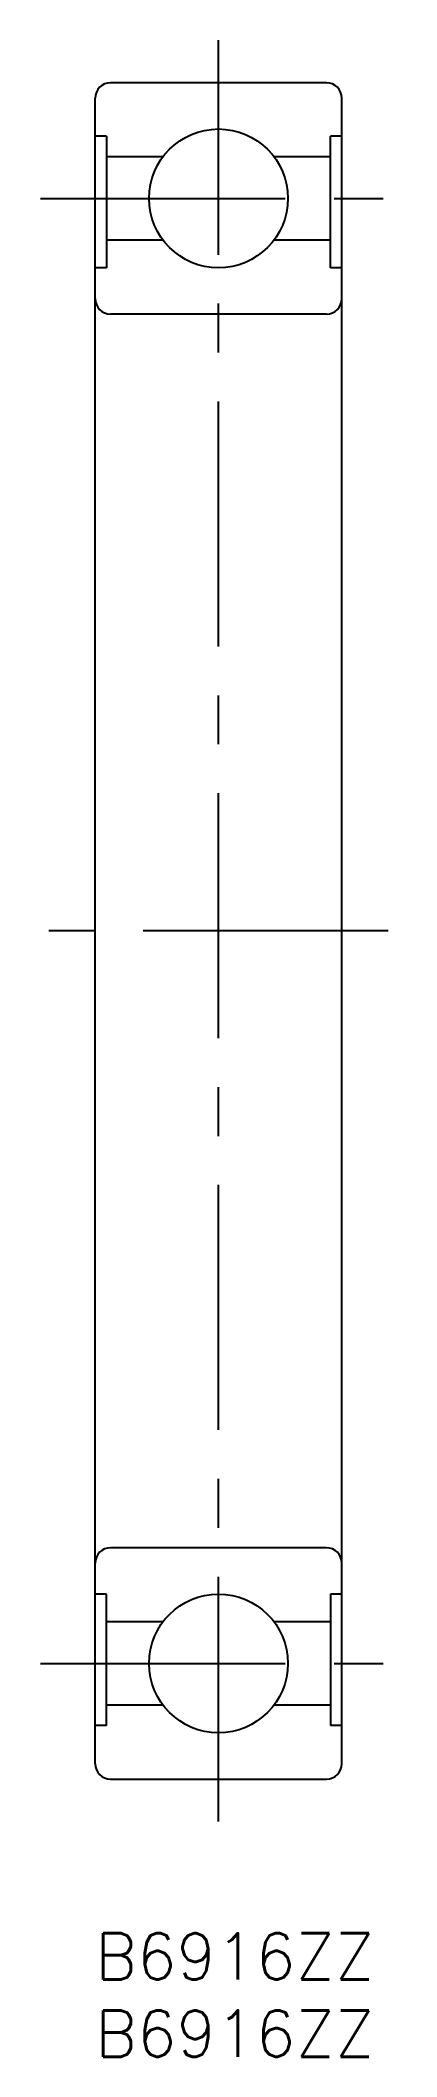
# Model space of a CAD drawing. Extents: x -4 to 20, y -8 to 123.
import ezdxf

# ---------------------------------------------------------------- set-up
doc = ezdxf.new("R2010")
doc.units = 0
doc.header["$LTSCALE"] = 0.5
doc.linetypes.add('CENTER', pattern=[50.8, 31.75, -6.35, 6.35, -6.35])
for name, color, linetype in [('MSM_CENTER', 1, 'CENTER'), ('MSM_CONTINUOUS', 7, 'CONTINUOUS'), ('MSM_PART_NUMBER', 7, 'CONTINUOUS')]:
    doc.layers.add(name, color=color, linetype=linetype)
doc.styles.get("Standard").update_dxf_attribs({"font": 'txt.shx', "height": 3, "bigfont": 'bigfont.shx'})

msp = doc.modelspace()

# ---------------------------------------------------------------- linework, layer by layer
at = {"layer": 'MSM_CENTER'}
for p, q in [((8, 7.25), (8, 122.75)), ((-3.55, 112.5), (19.55, 112.5)), ((19, 65), (-3, 65)), ((-3.55, 17.5), (19.55, 17.5))]:
    msp.add_line(p, q, dxfattribs=at)
at = {"layer": 'MSM_CONTINUOUS'}
for p, q in [((0, 11), (0, 119)), ((15, 120), (1, 120)), ((16, 11), (16, 119)), ((0.74, 116.53), (0, 116.53)), ((0.74, 116.53), (0.74, 108)), ((16, 116.53), (15.26, 116.53)), ((15.26, 108), (15.26, 116.53)), ((4.4, 115.2), (0.74, 115.2)), ((15.26, 115.2), (11.6, 115.2)), ((4.4, 109.8), (0.74, 109.8)), ((15.26, 109.8), (11.6, 109.8)), ((0.74, 108), (0, 108)), ((16, 108), (15.26, 108)), ((15, 105), (1, 105)), ((15, 25), (1, 25)), ((0.74, 22), (0, 22)), ((0.74, 13.47), (0.74, 22)), ((16, 22), (15.26, 22)), ((15.26, 22), (15.26, 13.47)), ((4.4, 20.2), (0.74, 20.2)), ((15.26, 20.2), (11.6, 20.2)), ((4.4, 14.8), (0.74, 14.8)), ((15.26, 14.8), (11.6, 14.8)), ((0.74, 13.47), (0, 13.47)), ((16, 13.47), (15.26, 13.47)), ((1, 10), (15, 10))]:
    msp.add_line(p, q, dxfattribs=at)
for centre in [(8, 112.5), (8, 17.5)]:
    msp.add_circle(centre, 4.5, dxfattribs=at)
for centre, start, end in [((1, 119), 90, 180), ((15, 119), 0, 90), ((1, 106), 180, 270), ((15, 106), 270, 0), ((1, 24), 90, 180), ((15, 24), 0, 90), ((1, 11), 180, 270), ((15, 11), 270, 0)]:
    msp.add_arc(centre, 1, start, end, dxfattribs=at)

# ---------------------------------------------------------------- texts
at = {"layer": 'MSM_PART_NUMBER'}
for p in [(0, -3), (0, -8)]:
    msp.add_text('B6916ZZ', height=3, dxfattribs=at).set_placement(p)

doc.saveas('drawing.dxf')
